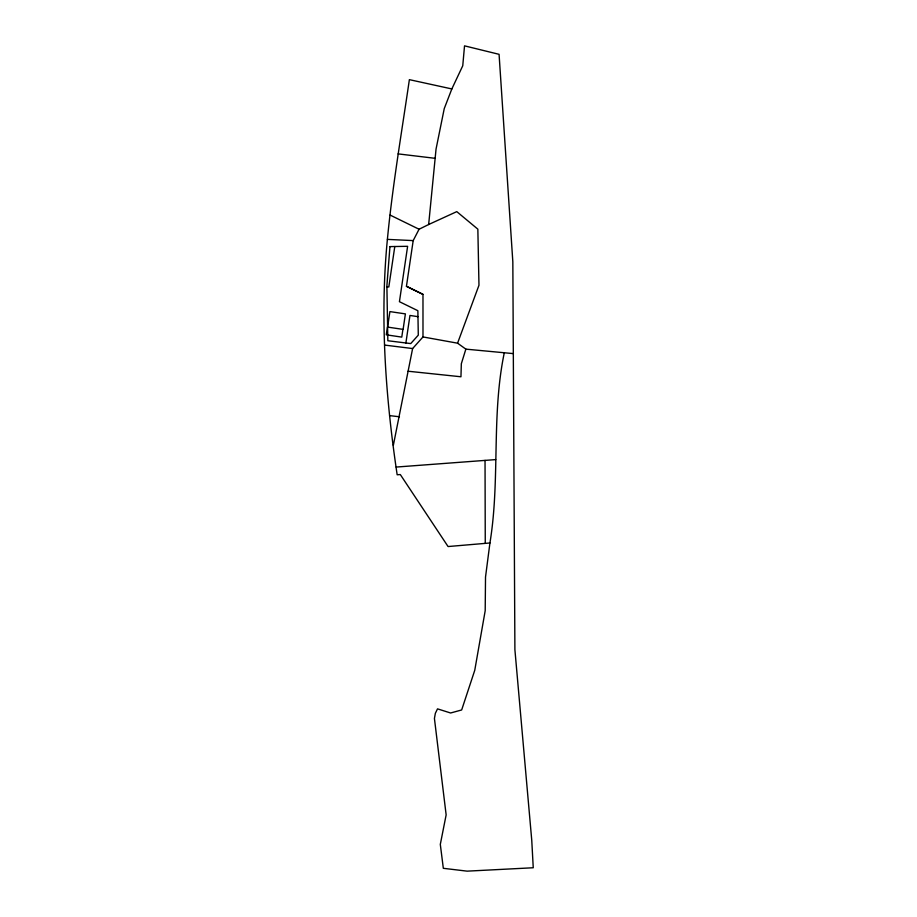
<?xml version="1.0" encoding="UTF-8"?>
<svg xmlns="http://www.w3.org/2000/svg" width="917" height="917" viewBox="0 0 917 917"><rect width="100%" height="100%" fill="white"/><g stroke="black" fill="none" stroke-linecap="round" stroke-linejoin="round"><path stroke-width="1.38" d="M489.93 542.979L485.517 577.068L485.196 610.711L474.754 670.304L461.664 709.964L450.614 712.99L437.524 708.864L435.357 713.288L434.429 718.458L446.143 814.881L440.309 844.385L443.324 868.307L467.131 871.15L533.247 867.757L531.757 840.327L514.895 649.672L512.832 261.849L499.077 54.321L464.529 45.85L462.753 65.772L451.84 88.938L409.372 79.653C401.623 132.816 392.522 185.864 387.387 239.383C379.753 317.798 385.541 397.015 397.164 474.777L400.305 474.548L448.069 546.543L489.93 542.979C500.292 480.015 491.191 415.424 504.293 352.758M393.359 445.238L412.616 348.552L422.989 336.94L422.978 294.368L406.437 286.31L413.189 240.609L419.069 229.239L428.652 224.516L436.045 149.104L444.252 108.596L451.84 88.938M394.791 246.524L388.808 286.998L386.905 286.712M387.604 327.105L389.897 311.597L405.394 313.889L403.113 329.386L387.41 327.071L386.275 334.82L401.772 337.112L402.918 329.363M405.887 342.981L409.956 315.459L417.969 316.652M422.989 336.94L457.572 343.187L465.859 349.136L461.331 363.751L460.953 376.772L408.099 371.225M457.572 343.187L478.972 285.244L477.849 229.158L456.781 211.632L428.652 224.516M396.167 467.062L495.696 459.6M387.387 239.383L413.212 240.598M465.859 349.136L513.039 353.584M389.565 415.607L399.445 416.776M398.093 153.884L435.036 158.309M384.785 345.101L412.616 348.552M390.103 215.071L419.069 229.239M406.46 286.287L422.978 294.368M485.036 460.403L485.265 543.38M389.954 246.604L386.882 285.886L387.845 340.746L410.747 343.577L418.29 335.152L417.865 310.703L399.434 301.693L407.618 246.306L389.954 246.604"/></g></svg>
